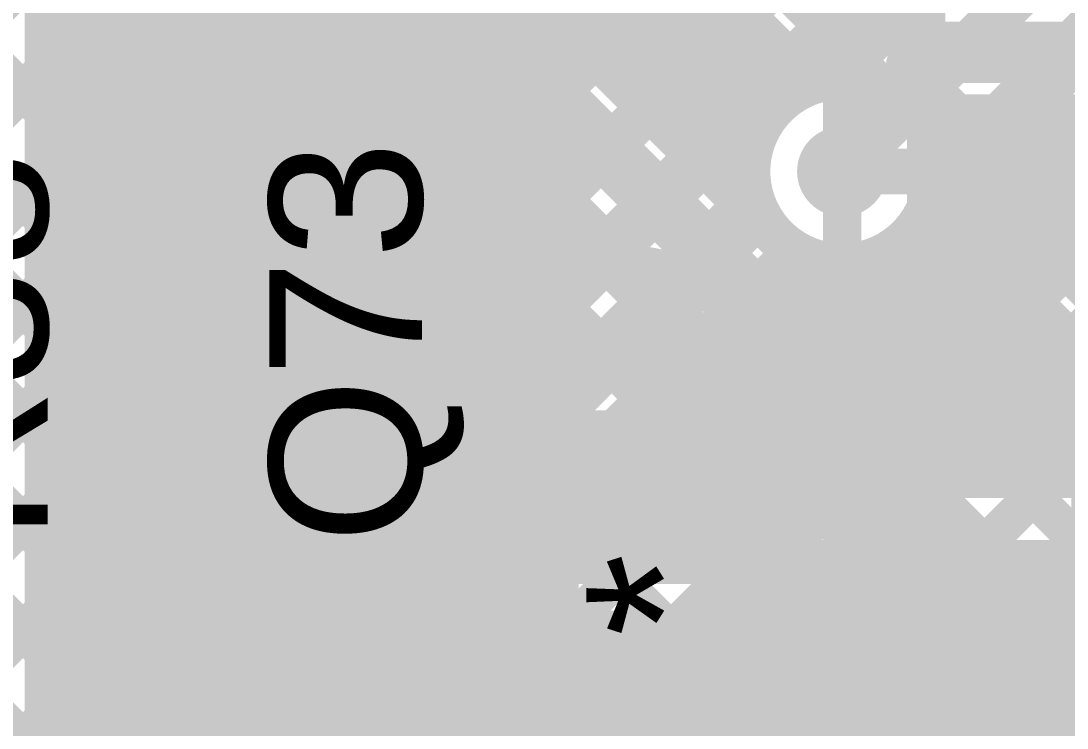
# Model space of a CAD drawing. Header units: millimetres. Extents: x -0.33 to 3.26, y -0.12 to 2.83.
# Drawn here: x -0.068 to 0.2059, y 0.4183 to 0.6034 of the extents above; entities that cross this region are included whole.
import ezdxf

# ---------------------------------------------------------------- set-up
doc = ezdxf.new("R2010")
doc.units = ezdxf.units.MM
doc.header["$MEASUREMENT"] = 0
for name, color, linetype in [('BottomLayer', 5, 'Continuous'), ('BottomOverlay', 54, 'Continuous'), ('BottomPaste', 16, 'Continuous'), ('BottomSolder', 6, 'Continuous'), ('TopLayer', 1, 'Continuous'), ('TopOverlay', 2, 'Continuous'), ('TopPaste', 8, 'Continuous'), ('TopSolder', 216, 'Continuous'), ('ViaHoleLayer', 16, 'Continuous')]:
    doc.layers.add(name, color=color, linetype=linetype)
doc.styles.add('Arial', font='', dxfattribs={"height": 0.2})
doc.styles.get('Arial').set_extended_font_data('Arial')

# ---------------------------------------------------------------- blocks, each defined once
blk = doc.blocks.new('PS2801C_1_F3_A_B_7')
at = {"layer": 'BottomLayer'}
for points in [[(-0.03937, 0.06772), (0.03937, 0.06772), (0.03937, 0.03228), (-0.03937, 0.03228)], [(0.23622, 0.06772), (0.31496, 0.06772), (0.31496, 0.03228), (0.23622, 0.03228)], [(-0.03937, 0.01772), (0.03937, 0.01772), (0.03937, -0.01772), (-0.03937, -0.01772)], [(0.23622, 0.01772), (0.31496, 0.01772), (0.31496, -0.01772), (0.23622, -0.01772)]]:
    blk.add_hatch(color=5, dxfattribs=at).paths.add_polyline_path(points)
at = {"layer": 'BottomPaste'}
for points in [[(-0.03937, 0.06772), (0.03937, 0.06772), (0.03937, 0.03228), (-0.03937, 0.03228)], [(0.23622, 0.06772), (0.31496, 0.06772), (0.31496, 0.03228), (0.23622, 0.03228)], [(-0.03937, 0.01772), (0.03937, 0.01772), (0.03937, -0.01772), (-0.03937, -0.01772)], [(0.23622, 0.01772), (0.31496, 0.01772), (0.31496, -0.01772), (0.23622, -0.01772)]]:
    blk.add_hatch(color=16, dxfattribs=at).paths.add_polyline_path(points)
at = {"layer": 'BottomSolder'}
for points in [[(-0.04337, 0.07172), (0.04337, 0.07172), (0.04337, 0.02828), (-0.04337, 0.02828)], [(0.23222, 0.07172), (0.31896, 0.07172), (0.31896, 0.02828), (0.23222, 0.02828)], [(-0.04337, 0.02172), (0.04337, 0.02172), (0.04337, -0.02172), (-0.04337, -0.02172)], [(0.23222, 0.02172), (0.31896, 0.02172), (0.31896, -0.02172), (0.23222, -0.02172)]]:
    blk.add_hatch(color=6, dxfattribs=at).paths.add_polyline_path(points)
at = {"layer": 'BottomOverlay', "const_width": 0.01}
for points in [[(0.017, 0.085), (0.259, 0.085)], [(0.017, -0.035), (0.259, -0.035)]]:
    blk.add_lwpolyline(points, dxfattribs=at)
at = {"layer": 'BottomOverlay'}
for points, const_width in [([(0.0145, 0.085, 1), (0.0195, 0.085, 1)], 0.005), ([(0.2565, 0.085, 1), (0.2615, 0.085, 1)], 0.005), ([(-0.01993, -0.038, 1), (-0.03407, -0.038, 1)], 0.01575), ([(-0.03801, -0.038, 1), (-0.03013, -0.038, 1)], 0.00787), ([(-0.02387, -0.038, 1), (-0.01599, -0.038, 1)], 0.00787), ([(0.0145, -0.035, 1), (0.0195, -0.035, 1)], 0.005), ([(0.2565, -0.035, 1), (0.2615, -0.035, 1)], 0.005)]:
    blk.add_lwpolyline(points, format="xyb", close=True, dxfattribs=dict(at, const_width=const_width))
blk = doc.blocks.new('R__0603_B_39')
at = {"layer": 'BottomLayer'}
for points in [[(-0.015, 0.0175), (-0.015, -0.0175), (-0.045, -0.0175), (-0.045, 0.0175)], [(0.045, 0.0175), (0.045, -0.0175), (0.015, -0.0175), (0.015, 0.0175)]]:
    blk.add_hatch(color=5, dxfattribs=at).paths.add_polyline_path(points)
at = {"layer": 'BottomPaste'}
for points in [[(-0.015, 0.0175), (-0.015, -0.0175), (-0.045, -0.0175), (-0.045, 0.0175)], [(0.045, 0.0175), (0.045, -0.0175), (0.015, -0.0175), (0.015, 0.0175)]]:
    blk.add_hatch(color=16, dxfattribs=at).paths.add_polyline_path(points)
at = {"layer": 'BottomSolder'}
for points in [[(-0.011, 0.0215), (-0.011, -0.0215), (-0.049, -0.0215), (-0.049, 0.0215)], [(0.049, 0.0215), (0.049, -0.0215), (0.011, -0.0215), (0.011, 0.0215)]]:
    blk.add_hatch(color=6, dxfattribs=at).paths.add_polyline_path(points)
at = {"layer": 'BottomOverlay', "const_width": 0.01}
for points in [[(-0.052, 0.024), (0.052, 0.024)], [(-0.052, 0.024), (-0.052, -0.024)], [(0.052, 0.024), (0.052, -0.024)], [(-0.052, -0.024), (0.052, -0.024)]]:
    blk.add_lwpolyline(points, dxfattribs=at)
at = {"layer": 'BottomOverlay', "const_width": 0.005}
for points in [[(-0.0545, 0.024, 1), (-0.0495, 0.024, 1)], [(-0.0545, 0.024, 1), (-0.0495, 0.024, 1)], [(0.0495, 0.024, 1), (0.0545, 0.024, 1)], [(0.0495, 0.024, 1), (0.0545, 0.024, 1)], [(-0.0545, -0.024, 1), (-0.0495, -0.024, 1)], [(-0.0545, -0.024, 1), (-0.0495, -0.024, 1)], [(0.0495, -0.024, 1), (0.0545, -0.024, 1)], [(0.0495, -0.024, 1), (0.0545, -0.024, 1)]]:
    blk.add_lwpolyline(points, format="xyb", close=True, dxfattribs=at)
blk = doc.blocks.new('R__0402_B_40')
at = {"layer": 'BottomLayer'}
for points in [[(-0.0095, 0.0125), (-0.0095, -0.0125), (-0.0275, -0.0125), (-0.0275, 0.0125)], [(0.0275, 0.0125), (0.0275, -0.0125), (0.0095, -0.0125), (0.0095, 0.0125)]]:
    blk.add_hatch(color=5, dxfattribs=at).paths.add_polyline_path(points)
at = {"layer": 'BottomPaste'}
for points in [[(-0.0095, 0.0125), (-0.0095, -0.0125), (-0.0275, -0.0125), (-0.0275, 0.0125)], [(0.0275, 0.0125), (0.0275, -0.0125), (0.0095, -0.0125), (0.0095, 0.0125)]]:
    blk.add_hatch(color=16, dxfattribs=at).paths.add_polyline_path(points)
at = {"layer": 'BottomSolder'}
for points in [[(-0.0055, 0.0165), (-0.0055, -0.0165), (-0.0315, -0.0165), (-0.0315, 0.0165)], [(0.0315, 0.0165), (0.0315, -0.0165), (0.0055, -0.0165), (0.0055, 0.0165)]]:
    blk.add_hatch(color=6, dxfattribs=at).paths.add_polyline_path(points)
at = {"layer": 'BottomOverlay', "const_width": 0.01}
for points in [[(0.034, 0.019), (-0.034, 0.019)], [(-0.034, -0.019), (-0.034, 0.019)], [(0.034, -0.019), (0.034, 0.019)], [(0.034, -0.019), (-0.034, -0.019)]]:
    blk.add_lwpolyline(points, dxfattribs=at)
at = {"layer": 'BottomOverlay', "const_width": 0.005}
for points in [[(-0.0365, 0.019, 1), (-0.0315, 0.019, 1)], [(-0.0365, 0.019, 1), (-0.0315, 0.019, 1)], [(0.0315, 0.019, 1), (0.0365, 0.019, 1)], [(0.0315, 0.019, 1), (0.0365, 0.019, 1)], [(-0.0365, -0.019, 1), (-0.0315, -0.019, 1)], [(-0.0365, -0.019, 1), (-0.0315, -0.019, 1)], [(0.0315, -0.019, 1), (0.0365, -0.019, 1)], [(0.0315, -0.019, 1), (0.0365, -0.019, 1)]]:
    blk.add_lwpolyline(points, format="xyb", close=True, dxfattribs=at)
blk = doc.blocks.new('R__0402_B_41')
at = {"layer": 'BottomLayer'}
for points in [[(-0.0095, 0.0125), (-0.0095, -0.0125), (-0.0275, -0.0125), (-0.0275, 0.0125)], [(0.0275, 0.0125), (0.0275, -0.0125), (0.0095, -0.0125), (0.0095, 0.0125)]]:
    blk.add_hatch(color=5, dxfattribs=at).paths.add_polyline_path(points)
at = {"layer": 'BottomPaste'}
for points in [[(-0.0095, 0.0125), (-0.0095, -0.0125), (-0.0275, -0.0125), (-0.0275, 0.0125)], [(0.0275, 0.0125), (0.0275, -0.0125), (0.0095, -0.0125), (0.0095, 0.0125)]]:
    blk.add_hatch(color=16, dxfattribs=at).paths.add_polyline_path(points)
at = {"layer": 'BottomSolder'}
for points in [[(-0.0055, 0.0165), (-0.0055, -0.0165), (-0.0315, -0.0165), (-0.0315, 0.0165)], [(0.0315, 0.0165), (0.0315, -0.0165), (0.0055, -0.0165), (0.0055, 0.0165)]]:
    blk.add_hatch(color=6, dxfattribs=at).paths.add_polyline_path(points)
at = {"layer": 'BottomOverlay', "const_width": 0.01}
for points in [[(-0.034, 0.019), (0.034, 0.019)], [(-0.034, 0.019), (-0.034, -0.019)], [(0.034, 0.019), (0.034, -0.019)], [(-0.034, -0.019), (0.034, -0.019)]]:
    blk.add_lwpolyline(points, dxfattribs=at)
at = {"layer": 'BottomOverlay', "const_width": 0.005}
for points in [[(-0.0365, 0.019, 1), (-0.0315, 0.019, 1)], [(-0.0365, 0.019, 1), (-0.0315, 0.019, 1)], [(0.0315, 0.019, 1), (0.0365, 0.019, 1)], [(0.0315, 0.019, 1), (0.0365, 0.019, 1)], [(-0.0365, -0.019, 1), (-0.0315, -0.019, 1)], [(-0.0365, -0.019, 1), (-0.0315, -0.019, 1)], [(0.0315, -0.019, 1), (0.0365, -0.019, 1)], [(0.0315, -0.019, 1), (0.0365, -0.019, 1)]]:
    blk.add_lwpolyline(points, format="xyb", close=True, dxfattribs=at)
blk = doc.blocks.new('SOT23_3_70')
at = {"layer": 'TopLayer'}
for points in [[(0.01574, 0.02657), (-0.01575, 0.02657), (-0.01575, 0.05807), (0.01574, 0.05807)], [(-0.02166, -0.05807), (-0.05316, -0.05807), (-0.05316, -0.02657), (-0.02166, -0.02657)], [(0.05314, -0.05807), (0.02165, -0.05807), (0.02165, -0.02657), (0.05314, -0.02657)]]:
    blk.add_hatch(color=1, dxfattribs=at).paths.add_polyline_path(points)
at = {"layer": 'TopPaste'}
for points in [[(0.01574, 0.02657), (-0.01575, 0.02657), (-0.01575, 0.05807), (0.01574, 0.05807)], [(-0.02166, -0.05807), (-0.05316, -0.05807), (-0.05316, -0.02657), (-0.02166, -0.02657)], [(0.05314, -0.05807), (0.02165, -0.05807), (0.02165, -0.02657), (0.05314, -0.02657)]]:
    blk.add_hatch(color=8, dxfattribs=at).paths.add_polyline_path(points)
at = {"layer": 'TopSolder'}
for points in [[(0.01974, 0.02257), (-0.01975, 0.02257), (-0.01975, 0.06207), (0.01974, 0.06207)], [(-0.01766, -0.06207), (-0.05716, -0.06207), (-0.05716, -0.02257), (-0.01766, -0.02257)], [(0.05714, -0.06207), (0.01765, -0.06207), (0.01765, -0.02257), (0.05714, -0.02257)]]:
    blk.add_hatch(color=216, dxfattribs=at).paths.add_polyline_path(points)
at = {"layer": 'TopOverlay', "const_width": 0.01}
for points in [[(-0.06401, 0.032), (-0.06401, -0.03)], [(-0.06401, 0.032), (-0.02901, 0.032)], [(0.02899, 0.031), (0.06399, 0.031)], [(0.06399, 0.031), (0.06399, -0.03)], [(-0.01101, -0.032), (0.01099, -0.032)]]:
    blk.add_lwpolyline(points, dxfattribs=at)
at = {"layer": 'TopOverlay'}
for points, const_width in [([(-0.06651, 0.032, 1), (-0.06151, 0.032, 1)], 0.005), ([(-0.06651, 0.032, 1), (-0.06151, 0.032, 1)], 0.005), ([(-0.03151, 0.032, 1), (-0.02651, 0.032, 1)], 0.005), ([(0.02649, 0.031, 1), (0.03149, 0.031, 1)], 0.005), ([(0.06149, 0.031, 1), (0.06649, 0.031, 1)], 0.005), ([(0.06149, 0.031, 1), (0.06649, 0.031, 1)], 0.005), ([(-0.06651, -0.03, 1), (-0.06151, -0.03, 1)], 0.005), ([(-0.01351, -0.032, 1), (-0.00851, -0.032, 1)], 0.005), ([(0.00849, -0.032, 1), (0.01349, -0.032, 1)], 0.005), ([(0.06149, -0.03, 1), (0.06649, -0.03, 1)], 0.005), ([(-0.06409, -0.068, 1), (-0.07393, -0.068, 1)], 0.00984), ([(-0.07639, -0.068, 1), (-0.07147, -0.068, 1)], 0.00492), ([(-0.06655, -0.068, 1), (-0.06162, -0.068, 1)], 0.00492)]:
    blk.add_lwpolyline(points, format="xyb", close=True, dxfattribs=dict(at, const_width=const_width))
blk = doc.blocks.new('T________B_____12_P___95')
at = {"layer": 'TopOverlay', "const_width": 0.01}
for points in [[(2.325, 0.164), (-0.105, 0.164)], [(0.36339, 0.1402), (0.38216, 0.12143)], [(0.43748, 0.1402), (0.41871, 0.12143)], [(0.38216, 0.12143), (0.41871, 0.12143)]]:
    blk.add_lwpolyline(points, dxfattribs=at)
at = {"layer": 'TopOverlay', "const_width": 0.005}
for points in [[(0.36089, 0.1402, 1), (0.36589, 0.1402, 1)], [(0.43498, 0.1402, 1), (0.43998, 0.1402, 1)], [(0.37966, 0.12143, 1), (0.38466, 0.12143, 1)], [(0.37966, 0.12143, 1), (0.38466, 0.12143, 1)], [(0.41621, 0.12143, 1), (0.42121, 0.12143, 1)], [(0.41621, 0.12143, 1), (0.42121, 0.12143, 1)]]:
    blk.add_lwpolyline(points, format="xyb", close=True, dxfattribs=at)
blk = doc.blocks.new('R__0402_263')
at = {"layer": 'TopLayer'}
for points in [[(-0.0275, -0.0125), (-0.0275, 0.0125), (-0.0095, 0.0125), (-0.0095, -0.0125)], [(0.0095, -0.0125), (0.0095, 0.0125), (0.0275, 0.0125), (0.0275, -0.0125)]]:
    blk.add_hatch(color=1, dxfattribs=at).paths.add_polyline_path(points)
at = {"layer": 'TopPaste'}
for points in [[(-0.0275, -0.0125), (-0.0275, 0.0125), (-0.0095, 0.0125), (-0.0095, -0.0125)], [(0.0095, -0.0125), (0.0095, 0.0125), (0.0275, 0.0125), (0.0275, -0.0125)]]:
    blk.add_hatch(color=8, dxfattribs=at).paths.add_polyline_path(points)
at = {"layer": 'TopSolder'}
for points in [[(-0.0315, -0.0165), (-0.0315, 0.0165), (-0.0055, 0.0165), (-0.0055, -0.0165)], [(0.0055, -0.0165), (0.0055, 0.0165), (0.0315, 0.0165), (0.0315, -0.0165)]]:
    blk.add_hatch(color=216, dxfattribs=at).paths.add_polyline_path(points)
at = {"layer": 'TopOverlay', "const_width": 0.005}
for points in [[(-0.0085, 0.0175), (-0.0325, 0.0175)], [(-0.0325, -0.0175), (-0.0325, 0.0175)], [(0.0325, 0.0175), (0.0085, 0.0175)], [(0.0325, -0.0175), (0.0325, 0.0175)], [(-0.0085, -0.0175), (-0.0325, -0.0175)], [(0.0325, -0.0175), (0.0085, -0.0175)]]:
    blk.add_lwpolyline(points, dxfattribs=at)
at = {"layer": 'TopOverlay', "const_width": 0.0025}
for points in [[(-0.03375, 0.0175, 1), (-0.03125, 0.0175, 1)], [(-0.03375, 0.0175, 1), (-0.03125, 0.0175, 1)], [(-0.00975, 0.0175, 1), (-0.00725, 0.0175, 1)], [(0.00725, 0.0175, 1), (0.00975, 0.0175, 1)], [(0.03125, 0.0175, 1), (0.03375, 0.0175, 1)], [(0.03125, 0.0175, 1), (0.03375, 0.0175, 1)], [(-0.03375, -0.0175, 1), (-0.03125, -0.0175, 1)], [(-0.03375, -0.0175, 1), (-0.03125, -0.0175, 1)], [(-0.00975, -0.0175, 1), (-0.00725, -0.0175, 1)], [(0.00725, -0.0175, 1), (0.00975, -0.0175, 1)], [(0.03125, -0.0175, 1), (0.03375, -0.0175, 1)], [(0.03125, -0.0175, 1), (0.03375, -0.0175, 1)]]:
    blk.add_lwpolyline(points, format="xyb", close=True, dxfattribs=at)

msp = doc.modelspace()

# ---------------------------------------------------------------- hatches: boundary and pattern name
at = {"layer": 'BottomLayer'}
msp.add_hatch(color=5, dxfattribs=at).paths.add_polyline_path([(-0.067, 0.128), (0.078, 0.128), (0.078, 2.405), (-0.067, 2.405)])
h = msp.add_hatch(color=5, dxfattribs=at)
edge = h.paths.add_edge_path()
edge.add_arc((0.147, 0.564), 0.01181, 0, 360)
h = msp.add_hatch(color=5, dxfattribs=at)
edge = h.paths.add_edge_path()
edge.add_arc((0, 0.5176), 0.01181, 0, 360)
at = {"layer": 'TopLayer'}
h = msp.add_hatch(color=1, dxfattribs=at)
edge = h.paths.add_edge_path()
edge.add_arc((0.147, 0.564), 0.01181, 0, 360)
h = msp.add_hatch(color=1, dxfattribs=at)
edge = h.paths.add_edge_path()
edge.add_arc((0, 0.5176), 0.01181, 0, 360)
msp.add_hatch(color=1, dxfattribs=at).paths.add_polyline_path([(0.02, 0.406), (0.385, 0.406), (0.385, 0.449), (0.02, 0.449)])
at = {"layer": 'ViaHoleLayer'}
h = msp.add_hatch(color=16, dxfattribs=at)
edge = h.paths.add_edge_path()
edge.add_arc((0.147, 0.564), 0.00591, 0, 360)
h = msp.add_hatch(color=16, dxfattribs=at)
edge = h.paths.add_edge_path()
edge.add_arc((0, 0.5176), 0.00591, 0, 360)

# ---------------------------------------------------------------- linework, layer by layer
at = {"layer": 'BottomLayer'}
for points, const_width in [([(-0.08, 0.60082), (0.15203, 0.83286)], 0.01), ([(-0.08, 0.82385), (0.15972, 0.58413)], 0.01), ([(-0.08, 0.57254), (0.16617, 0.81871)], 0.01), ([(-0.08, 0.54425), (0.18032, 0.80457)], 0.01), ([(-0.08, 0.79557), (0.1326, 0.58296)], 0.01), ([(-0.08, 0.51597), (0.19446, 0.79043)], 0.01), ([(-0.08, 0.76728), (0.12319, 0.56409)], 0.01), ([(-0.08, 0.739), (0.1685, 0.4905)], 0.01), ([(-0.08, 0.48769), (0.16328, 0.73097)], 0.01), ([(-0.08, 0.71071), (0.15521, 0.4755)], 0.01), ([(-0.08, 0.4594), (0.16328, 0.70269)], 0.01), ([(-0.08, 0.68243), (0.12693, 0.4755)], 0.01), ([(-0.08, 0.43112), (0.16328, 0.6744)], 0.01), ([(-0.08, 0.65414), (0.1185, 0.45564)], 0.01), ([(0.1635, 0.59819), (0.1635, 0.65219)], 0.01), ([(-0.08, 0.40283), (0.1635, 0.64633)], 0.01), ([(-0.08, 0.62586), (0.1169, 0.42896)], 0.01), ([(-0.08, 0.37455), (0.1635, 0.61805)], 0.01), ([(-0.08, 0.59758), (0.11328, 0.40429)], 0.01), ([(0.1635, 0.59819), (0.2225, 0.59819)], 0.01), ([(0.16593, 0.59219), (0.17193, 0.59819)], 0.01), ([(0.17394, 0.59819), (0.17994, 0.59219)], 0.01), ([(0.19421, 0.59219), (0.20021, 0.59819)], 0.01), ([(0.20222, 0.59819), (0.20822, 0.59219)], 0.01), ([(0.1635, 0.59219), (0.2225, 0.59219)], 0.01), ([(0.1635, 0.58976), (0.16593, 0.59219)], 0.01), ([(0.1635, 0.582), (0.1635, 0.59219)], 0.01), ([(0.15855, 0.58482), (0.1635, 0.58976)], 0.01), ([(0.20287, 0.516), (0.25738, 0.57051)], 0.01), ([(-0.08, 0.56929), (0.11328, 0.37601)], 0.01), ([(0.147, 0.564), (0.19181, 0.564)], 0.012), ([(0.19181, 0.564), (0.193, 0.56519)], 0.012), ([(-0.08, 0.34626), (0.12618, 0.55245)], 0.01), ([(0.1635, 0.53819), (0.1635, 0.546)], 0.01), ([(-0.08, 0.54101), (0.11328, 0.34772)], 0.01), ([(-0.08, 0.31798), (0.14262, 0.5406)], 0.01), ([(0.14709, 0.54019), (0.17478, 0.5125)], 0.01), ([(-0.08, 0.2897), (0.1685, 0.53819)], 0.01), ([(0.1635, 0.53819), (0.2225, 0.53819)], 0.01), ([(0.17109, 0.5125), (0.19678, 0.53819)], 0.01), ([(0.17737, 0.53819), (0.19957, 0.516)], 0.01), ([(0.20566, 0.53819), (0.22785, 0.516)], 0.01), ([(0.193, 0.516), (0.23277, 0.516)], 0.01), ([(-0.08, 0.51272), (0.12104, 0.31168)], 0.01), ([(0.13409, 0.4755), (0.1685, 0.50991)], 0.01), ([(0.1685, 0.5125), (0.18038, 0.5125)], 0.01), ([(0.1685, 0.50991), (0.17109, 0.5125)], 0.01), ([(0.1685, 0.4915), (0.1685, 0.5125)], 0.01), ([(0.193, 0.4915), (0.23277, 0.4915)], 0.025), ([(0.03695, 0.4915), (0.142, 0.4915)], 0.02), ([(0.1685, 0.4755), (0.1685, 0.4915)], 0.01), ([(-0.08, 0.48444), (0.259, 0.14544)], 0.01), ([(0.16237, 0.4755), (0.1685, 0.48163)], 0.01), ([(0.1185, 0.4755), (0.13644, 0.4755)], 0.01), ([(0.1185, 0.4335), (0.1185, 0.4755)], 0.01), ([(0.14956, 0.4755), (0.1675, 0.4755)], 0.01), ([(0.1675, 0.4335), (0.1675, 0.4755)], 0.01), ([(0.1685, 0.4705), (0.1685, 0.4755)], 0.01), ([(0.1685, 0.4705), (0.1685, 0.4755)], 0.01), ([(0.1685, 0.4335), (0.1685, 0.4705)], 0.01), ([(-0.08, 0.26141), (0.1185, 0.45991)], 0.01), ([(0.143, 0.37759), (0.143, 0.4545)], 0.02), ([(0.193, 0.37759), (0.193, 0.4545)], 0.02), ([(-0.08, 0.45615), (0.259, 0.11715)], 0.01), ([(0.11584, 0.42896), (0.12037, 0.4335)], 0.01), ([(0.121, 0.42896), (0.121, 0.4335)], 0.01), ([(0.165, 0.42896), (0.165, 0.4335)], 0.01), ([(0.171, 0.42896), (0.171, 0.4335)], 0.01), ([(-0.08, 0.42787), (0.1945, 0.15337)], 0.01), ([(0.11328, 0.42896), (0.121, 0.42896)], 0.01), ([(0.11328, 0.42641), (0.11584, 0.42896)], 0.01), ([(0.11328, 0.32622), (0.11328, 0.42896)], 0.01), ([(0.165, 0.42896), (0.171, 0.42896)], 0.01), ([(0.165, 0.42896), (0.171, 0.42896)], 0.01), ([(-0.08, 0.23313), (0.11328, 0.42641)], 0.01), ([(-0.003, 0.37), (-0.003, 0.413)], 0.025)]:
    msp.add_lwpolyline(points, dxfattribs=dict(at, const_width=const_width))
for points, const_width in [([(0.161, 0.59819, 1), (0.166, 0.59819, 1)], 0.005), ([(0.161, 0.59819, 1), (0.166, 0.59819, 1)], 0.005), ([(0.16943, 0.59819, 1), (0.17443, 0.59819, 1)], 0.005), ([(0.17144, 0.59819, 1), (0.17644, 0.59819, 1)], 0.005), ([(0.19771, 0.59819, 1), (0.20271, 0.59819, 1)], 0.005), ([(0.19972, 0.59819, 1), (0.20472, 0.59819, 1)], 0.005), ([(0.161, 0.59219, 1), (0.166, 0.59219, 1)], 0.005), ([(0.161, 0.59219, 1), (0.166, 0.59219, 1)], 0.005), ([(0.16343, 0.59219, 1), (0.16843, 0.59219, 1)], 0.005), ([(0.16343, 0.59219, 1), (0.16843, 0.59219, 1)], 0.005), ([(0.17744, 0.59219, 1), (0.18244, 0.59219, 1)], 0.005), ([(0.19171, 0.59219, 1), (0.19671, 0.59219, 1)], 0.005), ([(0.20572, 0.59219, 1), (0.21072, 0.59219, 1)], 0.005), ([(0.161, 0.58976, 1), (0.166, 0.58976, 1)], 0.005), ([(0.161, 0.58976, 1), (0.166, 0.58976, 1)], 0.005), ([(0.15605, 0.58482, 1), (0.16105, 0.58482, 1)], 0.005), ([(0.15722, 0.58413, 1), (0.16222, 0.58413, 1)], 0.005), ([(0.1301, 0.58296, 1), (0.1351, 0.58296, 1)], 0.005), ([(0.16009, 0.582, 1), (0.16509, 0.582, 1)], 0.005), ([(0.161, 0.582, 1), (0.166, 0.582, 1)], 0.005), ([(0.144, 0.564, 1), (0.15, 0.564, 1)], 0.006), ([(0.18881, 0.564, 1), (0.19481, 0.564, 1)], 0.006), ([(0.18881, 0.564, 1), (0.19481, 0.564, 1)], 0.006), ([(0.19, 0.56519, 1), (0.196, 0.56519, 1)], 0.006), ([(0.12069, 0.56409, 1), (0.12569, 0.56409, 1)], 0.005), ([(0.12368, 0.55245, 1), (0.12868, 0.55245, 1)], 0.005), ([(0.16009, 0.546, 1), (0.16509, 0.546, 1)], 0.005), ([(0.161, 0.546, 1), (0.166, 0.546, 1)], 0.005), ([(0.14012, 0.5406, 1), (0.14512, 0.5406, 1)], 0.005), ([(0.14459, 0.54019, 1), (0.14959, 0.54019, 1)], 0.005), ([(0.161, 0.53819, 1), (0.166, 0.53819, 1)], 0.005), ([(0.161, 0.53819, 1), (0.166, 0.53819, 1)], 0.005), ([(0.166, 0.53819, 1), (0.171, 0.53819, 1)], 0.005), ([(0.17487, 0.53819, 1), (0.17987, 0.53819, 1)], 0.005), ([(0.19428, 0.53819, 1), (0.19928, 0.53819, 1)], 0.005), ([(0.20316, 0.53819, 1), (0.20816, 0.53819, 1)], 0.005), ([(0.1905, 0.516, 1), (0.1955, 0.516, 1)], 0.005), ([(0.1905, 0.516, 1), (0.1955, 0.516, 1)], 0.005), ([(0.19707, 0.516, 1), (0.20207, 0.516, 1)], 0.005), ([(0.20037, 0.516, 1), (0.20537, 0.516, 1)], 0.005), ([(0.166, 0.5125, 1), (0.171, 0.5125, 1)], 0.005), ([(0.166, 0.5125, 1), (0.171, 0.5125, 1)], 0.005), ([(0.166, 0.50991, 1), (0.171, 0.50991, 1)], 0.005), ([(0.166, 0.50991, 1), (0.171, 0.50991, 1)], 0.005), ([(0.16859, 0.5125, 1), (0.17359, 0.5125, 1)], 0.005), ([(0.16859, 0.5125, 1), (0.17359, 0.5125, 1)], 0.005), ([(0.17228, 0.5125, 1), (0.17728, 0.5125, 1)], 0.005), ([(0.17788, 0.5125, 1), (0.18288, 0.5125, 1)], 0.005), ([(0.17788, 0.5125, 1), (0.18288, 0.5125, 1)], 0.005), ([(0.18675, 0.4915, 1), (0.19925, 0.4915, 1)], 0.0125), ([(0.03195, 0.4915, 1), (0.04195, 0.4915, 1)], 0.01), ([(0.137, 0.4915, 1), (0.147, 0.4915, 1)], 0.01), ([(0.166, 0.4915, 1), (0.171, 0.4915, 1)], 0.005), ([(0.166, 0.4915, 1), (0.171, 0.4915, 1)], 0.005), ([(0.166, 0.4905, 1), (0.171, 0.4905, 1)], 0.005), ([(0.166, 0.48163, 1), (0.171, 0.48163, 1)], 0.005), ([(0.116, 0.4755, 1), (0.121, 0.4755, 1)], 0.005), ([(0.116, 0.4755, 1), (0.121, 0.4755, 1)], 0.005), ([(0.12443, 0.4755, 1), (0.12943, 0.4755, 1)], 0.005), ([(0.13159, 0.4755, 1), (0.13659, 0.4755, 1)], 0.005), ([(0.13394, 0.4755, 1), (0.13894, 0.4755, 1)], 0.005), ([(0.13394, 0.4755, 1), (0.13894, 0.4755, 1)], 0.005), ([(0.14706, 0.4755, 1), (0.15206, 0.4755, 1)], 0.005), ([(0.14706, 0.4755, 1), (0.15206, 0.4755, 1)], 0.005), ([(0.15271, 0.4755, 1), (0.15771, 0.4755, 1)], 0.005), ([(0.15987, 0.4755, 1), (0.16487, 0.4755, 1)], 0.005), ([(0.165, 0.4755, 1), (0.17, 0.4755, 1)], 0.005), ([(0.165, 0.4755, 1), (0.17, 0.4755, 1)], 0.005), ([(0.166, 0.4755, 1), (0.171, 0.4755, 1)], 0.005), ([(0.166, 0.4755, 1), (0.171, 0.4755, 1)], 0.005), ([(0.166, 0.4755, 1), (0.171, 0.4755, 1)], 0.005), ([(0.166, 0.4705, 1), (0.171, 0.4705, 1)], 0.005), ([(0.166, 0.4705, 1), (0.171, 0.4705, 1)], 0.005), ([(0.166, 0.4705, 1), (0.171, 0.4705, 1)], 0.005), ([(0.116, 0.45991, 1), (0.121, 0.45991, 1)], 0.005), ([(0.138, 0.4545, 1), (0.148, 0.4545, 1)], 0.01), ([(0.188, 0.4545, 1), (0.198, 0.4545, 1)], 0.01), ([(0.116, 0.45564, 1), (0.121, 0.45564, 1)], 0.005), ([(0.116, 0.4335, 1), (0.121, 0.4335, 1)], 0.005), ([(0.11787, 0.4335, 1), (0.12287, 0.4335, 1)], 0.005), ([(0.1185, 0.4335, 1), (0.1235, 0.4335, 1)], 0.005), ([(0.1625, 0.4335, 1), (0.1675, 0.4335, 1)], 0.005), ([(0.165, 0.4335, 1), (0.17, 0.4335, 1)], 0.005), ([(0.166, 0.4335, 1), (0.171, 0.4335, 1)], 0.005), ([(0.1685, 0.4335, 1), (0.1735, 0.4335, 1)], 0.005), ([(0.11078, 0.42896, 1), (0.11578, 0.42896, 1)], 0.005), ([(0.11078, 0.42896, 1), (0.11578, 0.42896, 1)], 0.005), ([(0.11334, 0.42896, 1), (0.11834, 0.42896, 1)], 0.005), ([(0.11334, 0.42896, 1), (0.11834, 0.42896, 1)], 0.005), ([(0.1144, 0.42896, 1), (0.1194, 0.42896, 1)], 0.005), ([(0.1185, 0.42896, 1), (0.1235, 0.42896, 1)], 0.005), ([(0.1185, 0.42896, 1), (0.1235, 0.42896, 1)], 0.005), ([(0.1625, 0.42896, 1), (0.1675, 0.42896, 1)], 0.005), ([(0.1625, 0.42896, 1), (0.1675, 0.42896, 1)], 0.005), ([(0.1625, 0.42896, 1), (0.1675, 0.42896, 1)], 0.005), ([(0.1685, 0.42896, 1), (0.1735, 0.42896, 1)], 0.005), ([(0.1685, 0.42896, 1), (0.1735, 0.42896, 1)], 0.005), ([(0.1685, 0.42896, 1), (0.1735, 0.42896, 1)], 0.005), ([(0.11078, 0.42641, 1), (0.11578, 0.42641, 1)], 0.005), ([(0.11078, 0.42641, 1), (0.11578, 0.42641, 1)], 0.005), ([(-0.00925, 0.413, 1), (0.00325, 0.413, 1)], 0.0125)]:
    msp.add_lwpolyline(points, format="xyb", close=True, dxfattribs=dict(at, const_width=const_width))
at = {"layer": 'BottomLayer', "const_width": 0.01}
for points in [[(0.16259, 0.546, -2.188794), (0.16259, 0.582)], [(0.18038, 0.5125, -0.136106), (0.193, 0.516)], [(0.13644, 0.4755, -0.152499), (0.14956, 0.4755)]]:
    msp.add_lwpolyline(points, format="xyb", dxfattribs=at)
at = {"layer": 'TopLayer'}
for points, const_width in [([(-0.057, 0.58139), (0.04961, 0.688)], 0.01), ([(-0.057, 0.55594), (0.07506, 0.688)], 0.01), ([(-0.057, 0.60685), (0.02415, 0.688)], 0.01), ([(-0.057, 0.53048), (0.10052, 0.688)], 0.01), ([(-0.057, 0.50503), (0.12597, 0.688)], 0.01), ([(-0.03507, 0.5015), (0.15143, 0.688)], 0.01), ([(-0.0105, 0.50062), (0.17688, 0.688)], 0.01), ([(-0.00806, 0.4776), (0.20234, 0.688)], 0.01), ([(0.00467, 0.46487), (0.2278, 0.688)], 0.01), ([(0.01342, 0.688), (0.12607, 0.57535)], 0.01), ([(0.03888, 0.688), (0.14009, 0.58679)], 0.01), ([(0.06433, 0.688), (0.15494, 0.59739)], 0.01), ([(-0.0105, 0.68646), (0.21496, 0.461)], 0.01), ([(-0.057, 0.5015), (-0.057, 0.6765)], 0.01), ([(-0.05145, 0.6765), (0.16405, 0.461)], 0.01), ([(-0.02599, 0.6765), (0.18951, 0.461)], 0.01), ([(-0.057, 0.6566), (0.1386, 0.461)], 0.01), ([(0.14529, 0.58775), (0.21125, 0.6537)], 0.01), ([(0.147, 0.564), (0.224, 0.641)], 0.012), ([(-0.057, 0.63114), (0.11314, 0.461)], 0.01), ([(0.10262, 0.461), (0.26462, 0.623)], 0.01), ([(0.12807, 0.461), (0.29007, 0.623)], 0.01), ([(0.1665, 0.55034), (0.23916, 0.623)], 0.01), ([(0.17075, 0.56229), (0.23146, 0.623)], 0.01), ([(-0.057, 0.60569), (0.08769, 0.461)], 0.01), ([(0.20585, 0.59739), (0.25915, 0.5441)], 0.01), ([(0.19312, 0.58467), (0.31679, 0.461)], 0.01), ([(-0.057, 0.58023), (0.06223, 0.461)], 0.01), ([(0.15353, 0.461), (0.26525, 0.57272)], 0.01), ([(0.18039, 0.57194), (0.29133, 0.461)], 0.01), ([(0.02625, 0.461), (0.12382, 0.55857)], 0.01), ([(0.16979, 0.55709), (0.26588, 0.461)], 0.01), ([(-0.057, 0.55477), (0.03677, 0.461)], 0.01), ([(0.05171, 0.461), (0.13446, 0.54376)], 0.01), ([(0.07716, 0.461), (0.16066, 0.5445)], 0.01), ([(0.15835, 0.54307), (0.24042, 0.461)], 0.01), ([(0.17899, 0.461), (0.25942, 0.54143)], 0.01), ([(-0.057, 0.52932), (-0.02918, 0.5015)], 0.01), ([(-0.035, 0.5175), (-0.0001, 0.5175)], 0.02), ([(0.20444, 0.461), (0.26578, 0.52233)], 0.01), ([(-0.057, 0.50386), (-0.05464, 0.5015)], 0.01), ([(-0.057, 0.5015), (-0.0105, 0.5015)], 0.01), ([(-0.0105, 0.48004), (-0.0105, 0.5015)], 0.01), ([(-0.0105, 0.48282), (0.01132, 0.461)], 0.01), ([(-0.035, 0.4805), (0.0145, 0.431)], 0.01), ([(-0.0105, 0.48004), (0.00854, 0.461)], 0.01), ([(0.00854, 0.461), (0.387, 0.461)], 0.01), ([(0.03782, 0.4284), (0.37128, 0.4284)], 0.02), ([(0.0145, 0.431), (0.061, 0.431)], 0.01)]:
    msp.add_lwpolyline(points, dxfattribs=dict(at, const_width=const_width))
for points, const_width in [([(-0.0595, 0.60685, 1), (-0.0545, 0.60685, 1)], 0.005), ([(-0.0595, 0.60569, 1), (-0.0545, 0.60569, 1)], 0.005), ([(0.15244, 0.59739, 1), (0.15744, 0.59739, 1)], 0.005), ([(0.20335, 0.59739, 1), (0.20835, 0.59739, 1)], 0.005), ([(0.13759, 0.58679, 1), (0.14259, 0.58679, 1)], 0.005), ([(0.14279, 0.58775, 1), (0.14779, 0.58775, 1)], 0.005), ([(0.14279, 0.58775, 1), (0.14779, 0.58775, 1)], 0.005), ([(0.19062, 0.58467, 1), (0.19562, 0.58467, 1)], 0.005), ([(-0.0595, 0.58139, 1), (-0.0545, 0.58139, 1)], 0.005), ([(-0.0595, 0.58023, 1), (-0.0545, 0.58023, 1)], 0.005), ([(0.12357, 0.57535, 1), (0.12857, 0.57535, 1)], 0.005), ([(0.17789, 0.57194, 1), (0.18289, 0.57194, 1)], 0.005), ([(0.144, 0.564, 1), (0.15, 0.564, 1)], 0.006), ([(0.16825, 0.56229, 1), (0.17325, 0.56229, 1)], 0.005), ([(0.16825, 0.56229, 1), (0.17325, 0.56229, 1)], 0.005), ([(0.12132, 0.55857, 1), (0.12632, 0.55857, 1)], 0.005), ([(0.16729, 0.55709, 1), (0.17229, 0.55709, 1)], 0.005), ([(-0.0595, 0.55594, 1), (-0.0545, 0.55594, 1)], 0.005), ([(-0.0595, 0.55477, 1), (-0.0545, 0.55477, 1)], 0.005), ([(0.164, 0.55034, 1), (0.169, 0.55034, 1)], 0.005), ([(0.13196, 0.54376, 1), (0.13696, 0.54376, 1)], 0.005), ([(0.15585, 0.54307, 1), (0.16085, 0.54307, 1)], 0.005), ([(0.15816, 0.5445, 1), (0.16316, 0.5445, 1)], 0.005), ([(-0.0595, 0.53048, 1), (-0.0545, 0.53048, 1)], 0.005), ([(-0.0595, 0.52932, 1), (-0.0545, 0.52932, 1)], 0.005), ([(-0.04, 0.5175, 1), (-0.03, 0.5175, 1)], 0.01), ([(-0.0051, 0.5175, 1), (0.0049, 0.5175, 1)], 0.01), ([(-0.0595, 0.50503, 1), (-0.0545, 0.50503, 1)], 0.005), ([(-0.0595, 0.50386, 1), (-0.0545, 0.50386, 1)], 0.005), ([(-0.0595, 0.5015, 1), (-0.0545, 0.5015, 1)], 0.005), ([(-0.0595, 0.5015, 1), (-0.0545, 0.5015, 1)], 0.005), ([(-0.05714, 0.5015, 1), (-0.05214, 0.5015, 1)], 0.005), ([(-0.03757, 0.5015, 1), (-0.03257, 0.5015, 1)], 0.005), ([(-0.03168, 0.5015, 1), (-0.02668, 0.5015, 1)], 0.005), ([(-0.013, 0.5015, 1), (-0.008, 0.5015, 1)], 0.005), ([(-0.013, 0.5015, 1), (-0.008, 0.5015, 1)], 0.005), ([(-0.013, 0.50062, 1), (-0.008, 0.50062, 1)], 0.005), ([(-0.013, 0.48282, 1), (-0.008, 0.48282, 1)], 0.005), ([(-0.0375, 0.4805, 1), (-0.0325, 0.4805, 1)], 0.005), ([(-0.013, 0.48004, 1), (-0.008, 0.48004, 1)], 0.005), ([(-0.013, 0.48004, 1), (-0.008, 0.48004, 1)], 0.005), ([(-0.01056, 0.4776, 1), (-0.00556, 0.4776, 1)], 0.005), ([(0.00217, 0.46487, 1), (0.00717, 0.46487, 1)], 0.005), ([(0.00604, 0.461, 1), (0.01104, 0.461, 1)], 0.005), ([(0.00604, 0.461, 1), (0.01104, 0.461, 1)], 0.005), ([(0.00882, 0.461, 1), (0.01382, 0.461, 1)], 0.005), ([(0.02375, 0.461, 1), (0.02875, 0.461, 1)], 0.005), ([(0.03427, 0.461, 1), (0.03927, 0.461, 1)], 0.005), ([(0.04921, 0.461, 1), (0.05421, 0.461, 1)], 0.005), ([(0.05973, 0.461, 1), (0.06473, 0.461, 1)], 0.005), ([(0.07466, 0.461, 1), (0.07966, 0.461, 1)], 0.005), ([(0.08519, 0.461, 1), (0.09019, 0.461, 1)], 0.005), ([(0.10012, 0.461, 1), (0.10512, 0.461, 1)], 0.005), ([(0.11064, 0.461, 1), (0.11564, 0.461, 1)], 0.005), ([(0.12557, 0.461, 1), (0.13057, 0.461, 1)], 0.005), ([(0.1361, 0.461, 1), (0.1411, 0.461, 1)], 0.005), ([(0.15103, 0.461, 1), (0.15603, 0.461, 1)], 0.005), ([(0.16155, 0.461, 1), (0.16655, 0.461, 1)], 0.005), ([(0.17649, 0.461, 1), (0.18149, 0.461, 1)], 0.005), ([(0.18701, 0.461, 1), (0.19201, 0.461, 1)], 0.005), ([(0.20194, 0.461, 1), (0.20694, 0.461, 1)], 0.005), ([(0.03282, 0.4284, 1), (0.04282, 0.4284, 1)], 0.01), ([(0.012, 0.431, 1), (0.017, 0.431, 1)], 0.005), ([(0.012, 0.431, 1), (0.017, 0.431, 1)], 0.005), ([(0.0585, 0.431, 1), (0.0635, 0.431, 1)], 0.005)]:
    msp.add_lwpolyline(points, format="xyb", close=True, dxfattribs=dict(at, const_width=const_width))
at = {"layer": 'TopLayer', "const_width": 0.01}
msp.add_lwpolyline([(0.17075, 0.56229, -2.1888), (0.14529, 0.58775)], format="xyb", dxfattribs=at)

# ---------------------------------------------------------------- block references
for name, p, rotation in [('T________B_____12_P___95', (0.311, 0.148), 90), ('R__0603_B_39', (0.193, 0.59519), 90), ('R__0402_263', (-0.035, 0.499), 270), ('R__0402_B_40', (0.143, 0.473), 270), ('R__0402_B_41', (0.193, 0.473), 90), ('SOT23_3_70', (-0.0045, 0.391), 90), ('PS2801C_1_F3_A_B_7', (0.193, 0.102), 90)]:
    msp.add_blockref(name, p, dxfattribs=dict(rotation=rotation))

# ---------------------------------------------------------------- texts
at = {"layer": 'BottomOverlay', "style": 'Arial', "text_generation_flag": 2}
msp.add_text('*', height=0.04, rotation=90, dxfattribs=at).set_placement((0.12, 0.464))
at = {"layer": 'TopOverlay', "style": 'Arial'}
for s, height, p in [('Y_1', 0.1, (0.12633, 0.469)), ('R38', 0.04, (-0.061, 0.467)), ('Q73', 0.04, (0.037, 0.4665)), ('IN_0', 0.1, (0.12833, 0.256))]:
    msp.add_text(s, height=height, rotation=90, dxfattribs=at).set_placement(p)

doc.saveas('drawing.dxf')
